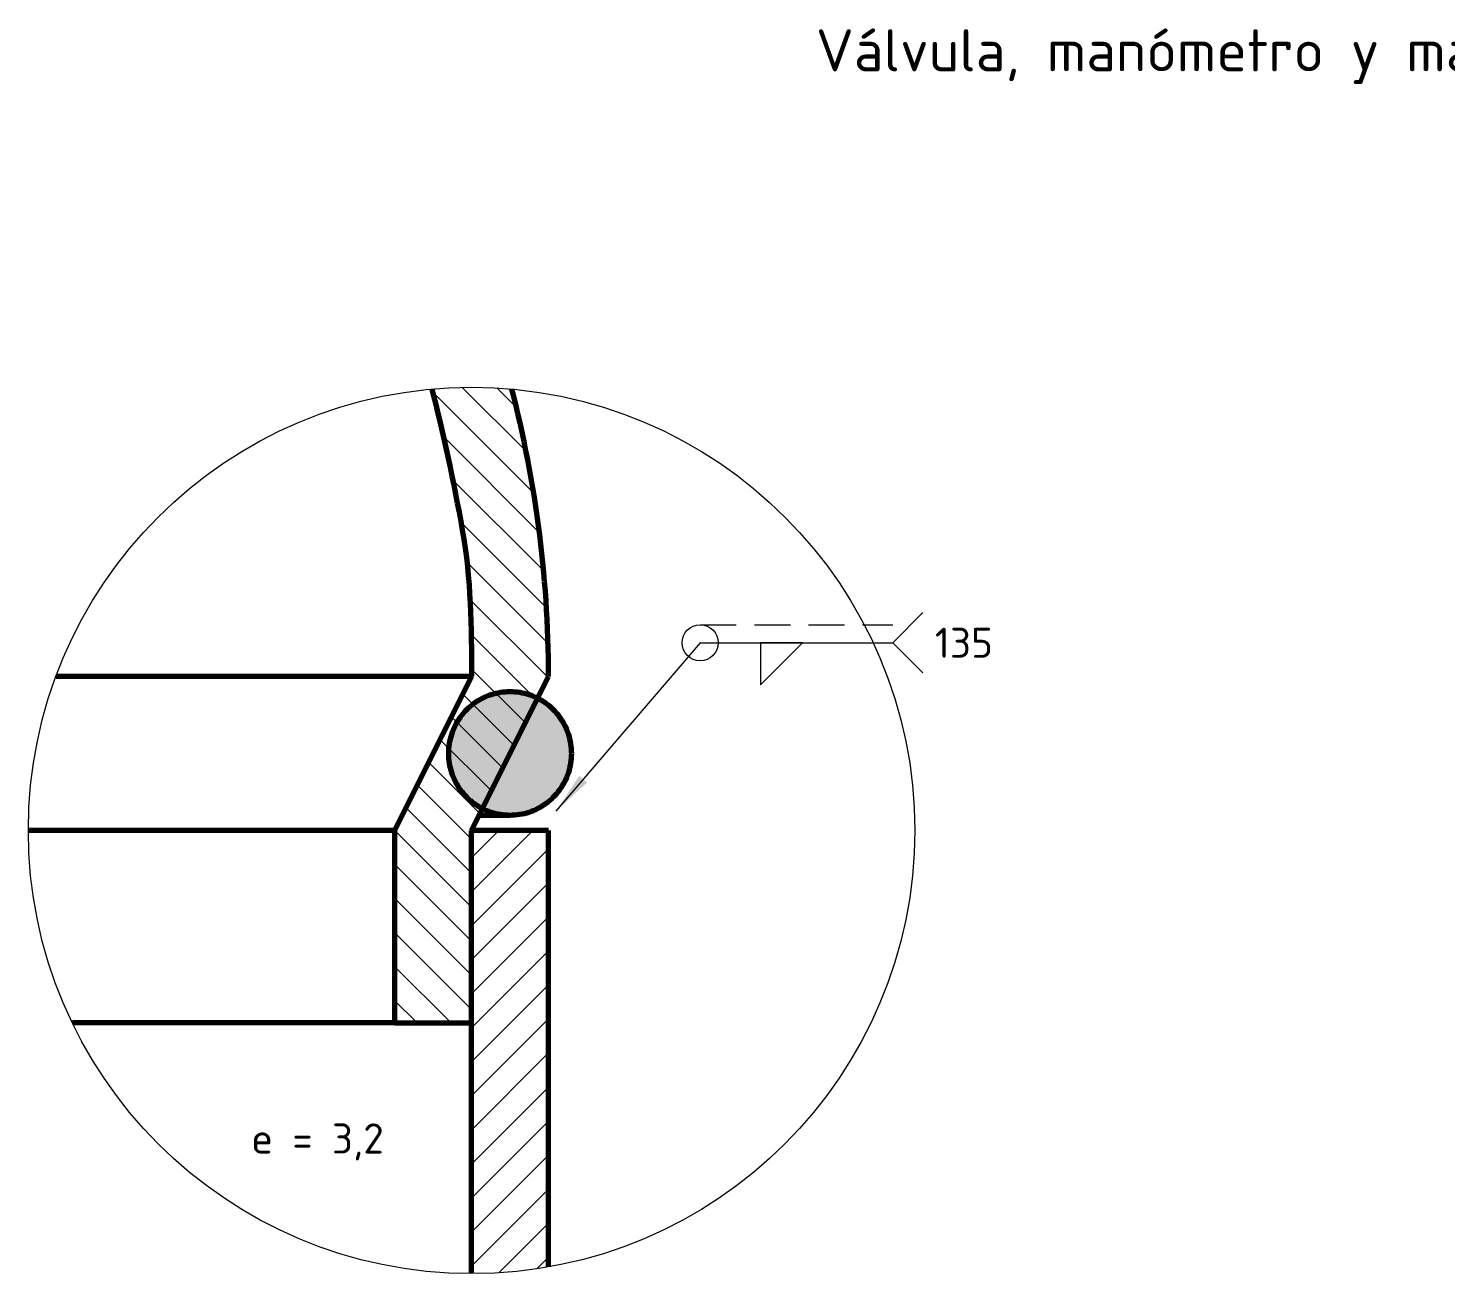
# Model space of a CAD drawing. Header units: millimetres. Extents: x 0 to 2208, y 0 to 420.
# Drawn here: x 719 to 836.8, y 203.7 to 307.2 of the extents above; entities that cross this region are included whole.
import ezdxf
from ezdxf.enums import TextEntityAlignment as Align

# ---------------------------------------------------------------- set-up
doc = ezdxf.new("R2010")
doc.units = ezdxf.units.MM
doc.linetypes.add('ISO02-TRAZOS', pattern=[4.5, 3, -1.5])
for name, color, linetype, lineweight in [('01-VISIBLE', 7, 'CONTINUOUS', 70), ('05-RAYADO', 8, 'CONTINUOUS', 18), ('06-TEXTO', 7, 'CONTINUOUS', 25), ('08-FINA', 5, 'CONTINUOUS', 18), ('12-SOLDADURA', 6, 'CONTINUOUS', 18)]:
    doc.layers.add(name, color=color, linetype=linetype, lineweight=lineweight)
doc.styles.add('ISO3098', font='isocpeur.ttf')

msp = doc.modelspace()

# ---------------------------------------------------------------- hatches: boundary and pattern name
at = {"layer": '05-RAYADO'}
h = msp.add_hatch(dxfattribs=at)
h.set_pattern_fill('ANSI31', scale=0.62992, angle=90)
h.paths.add_polyline_path([(755.833, 224.5), (749.433, 224.5), (749.433, 240.5), (755.833, 253.3), (755.832, 254.062), (755.828, 254.824), (755.821, 255.586), (755.81, 256.349), (755.795, 257.111), (755.775, 257.872), (755.749, 258.634), (755.716, 259.396), (755.675, 260.157), (755.625, 260.917), (755.564, 261.677), (755.491, 262.435), (755.404, 263.193), (755.304, 263.948), (755.19, 264.702), (755.065, 265.454), (754.931, 266.204), (754.79, 266.953), (754.646, 267.701), (754.499, 268.449), (754.35, 269.197), (754.198, 269.944), (754.043, 270.69), (753.885, 271.435), (753.723, 272.18), (753.558, 272.924), (753.39, 273.668), (753.218, 274.41), (753.042, 275.152), (752.862, 275.892), (752.677, 276.632), (752.536, 277.183), (753.124, 277.234), (754.026, 277.289), (754.929, 277.322), (755.833, 277.333), (756.737, 277.322), (757.641, 277.289), (758.543, 277.234), (759.181, 277.179), (759.311, 276.667), (759.5, 275.903), (759.683, 275.137), (759.859, 274.37), (760.03, 273.602), (760.194, 272.833), (760.353, 272.062), (760.505, 271.29), (760.651, 270.516), (760.791, 269.742), (760.924, 268.966), (761.051, 268.19), (761.172, 267.412), (761.286, 266.633), (761.394, 265.854), (761.496, 265.074), (761.591, 264.292), (761.679, 263.51), (761.761, 262.728), (761.837, 261.944), (761.906, 261.16), (761.968, 260.376), (762.024, 259.591), (762.073, 258.806), (762.116, 258.02), (762.152, 257.234), (762.181, 256.447), (762.204, 255.661), (762.22, 254.874), (762.23, 254.087), (762.233, 253.3), (755.833, 240.5)])
h = msp.add_hatch(color=7, dxfattribs=at)
h.dxf.hatch_style = 1
h.paths.add_polyline_path([(764.138, 246.498), (764.09, 246.099), (764.012, 245.705), (763.903, 245.318), (763.764, 244.941), (763.595, 244.576), (763.399, 244.225), (763.176, 243.891), (762.927, 243.575), (762.654, 243.28), (762.359, 243.007), (762.043, 242.758), (761.709, 242.534), (761.358, 242.338), (760.993, 242.17), (760.616, 242.031), (760.229, 241.921), (759.834, 241.843), (759.435, 241.796), (759.033, 241.78), (758.632, 241.796), (758.232, 241.843), (757.838, 241.921), (757.451, 242.031), (757.074, 242.17), (756.709, 242.338), (756.358, 242.534), (756.024, 242.758), (755.708, 243.007), (755.413, 243.28), (755.14, 243.575), (754.891, 243.891), (754.668, 244.225), (754.471, 244.576), (754.303, 244.941), (754.164, 245.318), (754.055, 245.705), (753.976, 246.099), (753.929, 246.498), (753.913, 246.9), (753.929, 247.302), (753.976, 247.701), (754.055, 248.095), (754.164, 248.482), (754.303, 248.859), (754.471, 249.224), (754.668, 249.575), (754.891, 249.909), (755.14, 250.225), (755.413, 250.52), (755.708, 250.793), (756.024, 251.042), (756.358, 251.266), (756.709, 251.462), (757.074, 251.63), (757.451, 251.769), (757.838, 251.879), (758.232, 251.957), (758.632, 252.004), (759.033, 252.02), (759.435, 252.004), (759.834, 251.957), (760.229, 251.879), (760.616, 251.769), (760.993, 251.63), (761.358, 251.462), (761.709, 251.266), (762.043, 251.042), (762.359, 250.793), (762.654, 250.52), (762.927, 250.225), (763.176, 249.909), (763.399, 249.575), (763.595, 249.224), (763.764, 248.859), (763.903, 248.482), (764.012, 248.095), (764.09, 247.701), (764.138, 247.302), (764.153, 246.9)])
h = msp.add_hatch(dxfattribs=at)
h.set_pattern_fill('ANSI31', scale=0.62992)
h.paths.add_polyline_path([(762.233, 240.5), (762.233, 204.228), (762.13, 204.209), (761.238, 204.065), (760.342, 203.944), (759.444, 203.844), (758.543, 203.766), (757.641, 203.711), (756.737, 203.678), (755.833, 203.667), (755.833, 240.5)])
at = {"layer": '08-FINA'}
h = msp.add_hatch(color=7, dxfattribs=at)
h.dxf.hatch_style = 1
h.paths.add_polyline_path([(762.833, 242.1), (765.443, 244.473), (764.779, 245.042)])

# ---------------------------------------------------------------- linework, layer by layer
at = {"layer": '01-VISIBLE'}
for points in [[(752.536, 277.183), (752.677, 276.632), (752.862, 275.892), (753.042, 275.152), (753.218, 274.41), (753.39, 273.668), (753.558, 272.924), (753.723, 272.18), (753.885, 271.435), (754.043, 270.69), (754.198, 269.944), (754.35, 269.197), (754.499, 268.449), (754.646, 267.701), (754.79, 266.953), (754.931, 266.204), (755.065, 265.454), (755.19, 264.702), (755.304, 263.948), (755.404, 263.193), (755.491, 262.435), (755.564, 261.677), (755.625, 260.917), (755.675, 260.157), (755.716, 259.396), (755.749, 258.634), (755.775, 257.872), (755.795, 257.111), (755.81, 256.349), (755.821, 255.586), (755.828, 254.824), (755.832, 254.062), (755.833, 253.3)], [(762.233, 253.3), (762.23, 254.087), (762.22, 254.874), (762.204, 255.661), (762.181, 256.447), (762.152, 257.234), (762.116, 258.02), (762.073, 258.806), (762.024, 259.591), (761.968, 260.376), (761.906, 261.16), (761.837, 261.944), (761.761, 262.728), (761.679, 263.51), (761.591, 264.292), (761.496, 265.074), (761.394, 265.854), (761.286, 266.633), (761.172, 267.412), (761.051, 268.19), (760.924, 268.966), (760.791, 269.742), (760.651, 270.516), (760.505, 271.29), (760.353, 272.062), (760.194, 272.833), (760.03, 273.602), (759.859, 274.37), (759.683, 275.137), (759.5, 275.903), (759.311, 276.667), (759.181, 277.179)], [(755.833, 253.3), (755.218, 253.3), (754.603, 253.3), (753.988, 253.3), (753.372, 253.3), (752.757, 253.3), (752.142, 253.3), (751.527, 253.3), (750.911, 253.3), (750.296, 253.3), (749.681, 253.3), (749.066, 253.3), (748.45, 253.3), (747.835, 253.3), (747.22, 253.3), (746.605, 253.3), (745.989, 253.3), (745.374, 253.3), (744.759, 253.3), (744.144, 253.3), (743.528, 253.3), (742.913, 253.3), (742.298, 253.3), (741.683, 253.3), (741.067, 253.3), (740.452, 253.3), (739.837, 253.3), (739.222, 253.3), (738.606, 253.3), (737.991, 253.3), (737.376, 253.3), (736.761, 253.3), (736.145, 253.3), (735.53, 253.3), (734.915, 253.3), (734.3, 253.3), (733.684, 253.3), (733.069, 253.3), (732.454, 253.3), (731.839, 253.3), (731.223, 253.3), (730.608, 253.3), (729.993, 253.3), (729.378, 253.3), (728.762, 253.3), (728.147, 253.3), (727.532, 253.3), (726.917, 253.3), (726.301, 253.3), (725.686, 253.3), (725.071, 253.3), (724.456, 253.3), (723.84, 253.3), (723.225, 253.3), (722.61, 253.3), (721.995, 253.3), (721.379, 253.3), (721.299, 253.3)], [(755.833, 253.3), (749.433, 240.5)], [(755.833, 240.5), (762.233, 253.3)], [(759.033, 252.02), (758.832, 252.016), (758.632, 252.004), (758.432, 251.985), (758.232, 251.957), (758.034, 251.922), (757.838, 251.879), (757.644, 251.828), (757.451, 251.769), (757.261, 251.704), (757.074, 251.63), (756.89, 251.55), (756.709, 251.462), (756.532, 251.367), (756.358, 251.266), (756.189, 251.157), (756.024, 251.042), (755.864, 250.921), (755.708, 250.793), (755.558, 250.66), (755.413, 250.52), (755.274, 250.375), (755.14, 250.225), (755.013, 250.07), (754.891, 249.909), (754.776, 249.745), (754.668, 249.575), (754.566, 249.402), (754.471, 249.224), (754.384, 249.044), (754.303, 248.859), (754.23, 248.672), (754.164, 248.482), (754.106, 248.29), (754.055, 248.095), (754.012, 247.899), (753.976, 247.701), (753.949, 247.502), (753.929, 247.302), (753.917, 247.101), (753.913, 246.9), (753.917, 246.699), (753.929, 246.498), (753.949, 246.298), (753.976, 246.099), (754.012, 245.901), (754.055, 245.705), (754.106, 245.51), (754.164, 245.318), (754.23, 245.128), (754.303, 244.941), (754.384, 244.756), (754.471, 244.576), (754.566, 244.398), (754.668, 244.225), (754.776, 244.055), (754.891, 243.891), (755.013, 243.73), (755.14, 243.575), (755.274, 243.425), (755.413, 243.28), (755.558, 243.14), (755.708, 243.007), (755.864, 242.879), (756.024, 242.758), (756.189, 242.643), (756.358, 242.534), (756.532, 242.433), (756.709, 242.338), (756.89, 242.25), (757.074, 242.17), (757.261, 242.096), (757.451, 242.031), (757.644, 241.972), (757.838, 241.921), (758.034, 241.878), (758.232, 241.843), (758.432, 241.815), (758.632, 241.796), (758.832, 241.784), (759.033, 241.78)], [(764.153, 246.9), (764.149, 247.101), (764.138, 247.302), (764.118, 247.502), (764.09, 247.701), (764.055, 247.899), (764.012, 248.095), (763.961, 248.29), (763.903, 248.482), (763.837, 248.672), (763.764, 248.859), (763.683, 249.044), (763.595, 249.224), (763.501, 249.402), (763.399, 249.575), (763.29, 249.745), (763.176, 249.909), (763.054, 250.07), (762.927, 250.225), (762.793, 250.375), (762.654, 250.52), (762.509, 250.66), (762.359, 250.793), (762.203, 250.921), (762.043, 251.042), (761.878, 251.157), (761.709, 251.266), (761.535, 251.367), (761.358, 251.462), (761.177, 251.55), (760.993, 251.63), (760.805, 251.704), (760.616, 251.769), (760.423, 251.828), (760.229, 251.879), (760.032, 251.922), (759.834, 251.957), (759.635, 251.985), (759.435, 252.004), (759.234, 252.016), (759.033, 252.02)], [(759.033, 241.78), (759.234, 241.784), (759.435, 241.796), (759.635, 241.815), (759.834, 241.843), (760.032, 241.878), (760.229, 241.921), (760.423, 241.972), (760.616, 242.031), (760.805, 242.096), (760.993, 242.17), (761.177, 242.25), (761.358, 242.338), (761.535, 242.433), (761.709, 242.534), (761.878, 242.643), (762.043, 242.758), (762.203, 242.879), (762.359, 243.007), (762.509, 243.14), (762.654, 243.28), (762.793, 243.425), (762.927, 243.575), (763.054, 243.73), (763.176, 243.891), (763.29, 244.055), (763.399, 244.225), (763.501, 244.398), (763.595, 244.576), (763.683, 244.756), (763.764, 244.941), (763.837, 245.128), (763.903, 245.318), (763.961, 245.51), (764.012, 245.705), (764.055, 245.901), (764.09, 246.099), (764.118, 246.298), (764.138, 246.498), (764.149, 246.699), (764.153, 246.9)], [(756.473, 241.78), (756.9, 241.78), (757.327, 241.78), (757.754, 241.78), (758.181, 241.78), (758.608, 241.78), (759.033, 241.78)], [(749.433, 240.5), (748.833, 240.5), (748.232, 240.5), (747.631, 240.5), (747.03, 240.5), (746.43, 240.5), (745.829, 240.5), (745.228, 240.5), (744.627, 240.5), (744.027, 240.5), (743.426, 240.5), (742.825, 240.5), (742.224, 240.5), (741.624, 240.5), (741.023, 240.5), (740.422, 240.5), (739.821, 240.5), (739.221, 240.5), (738.62, 240.5), (738.019, 240.5), (737.418, 240.5), (736.818, 240.5), (736.217, 240.5), (735.616, 240.5), (735.015, 240.5), (734.415, 240.5), (733.814, 240.5), (733.213, 240.5), (732.612, 240.5), (732.012, 240.5), (731.411, 240.5), (730.81, 240.5), (730.209, 240.5), (729.609, 240.5), (729.008, 240.5), (728.407, 240.5), (727.806, 240.5), (727.206, 240.5), (726.605, 240.5), (726.004, 240.5), (725.403, 240.5), (724.803, 240.5), (724.202, 240.5), (723.601, 240.5), (723, 240.5), (722.399, 240.5), (721.799, 240.5), (721.198, 240.5), (720.597, 240.5), (719.996, 240.5), (719.396, 240.5), (719, 240.5)], [(749.433, 240.5), (749.433, 224.5)], [(762.233, 240.5), (755.833, 240.5)], [(755.833, 203.667), (755.833, 240.5)], [(755.833, 224.5), (755.833, 240.5)], [(762.233, 204.228), (762.233, 240.5)], [(749.433, 224.5), (748.833, 224.5), (748.232, 224.5), (747.631, 224.5), (747.03, 224.5), (746.43, 224.5), (745.829, 224.5), (745.228, 224.5), (744.627, 224.5), (744.027, 224.5), (743.426, 224.5), (742.825, 224.5), (742.224, 224.5), (741.624, 224.5), (741.023, 224.5), (740.422, 224.5), (739.821, 224.5), (739.221, 224.5), (738.62, 224.5), (738.019, 224.5), (737.418, 224.5), (736.818, 224.5), (736.217, 224.5), (735.616, 224.5), (735.015, 224.5), (734.415, 224.5), (733.814, 224.5), (733.213, 224.5), (732.612, 224.5), (732.012, 224.5), (731.411, 224.5), (730.81, 224.5), (730.209, 224.5), (729.609, 224.5), (729.008, 224.5), (728.407, 224.5), (727.806, 224.5), (727.206, 224.5), (726.605, 224.5), (726.004, 224.5), (725.403, 224.5), (724.803, 224.5), (724.202, 224.5), (723.601, 224.5), (723, 224.5), (722.659, 224.5)], [(749.433, 224.5), (755.833, 224.5)]]:
    msp.add_lwpolyline(points, dxfattribs=at)
at = {"layer": '08-FINA'}
msp.add_circle((755.833, 240.5), 36.833, dxfattribs=at)
at = {"layer": '12-SOLDADURA'}
for p, q in [((790.833, 256.1), (793.333, 258.6)), ((774.833, 256.1), (762.833, 242.1)), ((774.833, 256.1), (790.833, 256.1)), ((790.833, 256.1), (793.333, 253.6))]:
    msp.add_line(p, q, dxfattribs=at)
at = {"layer": '12-SOLDADURA', "linetype": 'ISO02-TRAZOS'}
msp.add_line((774.833, 257.6), (790.833, 257.6), dxfattribs=at)
at = {"layer": '12-SOLDADURA'}
msp.add_lwpolyline([(779.833, 256.1), (779.833, 252.6), (783.333, 256.1)], close=True, dxfattribs=at)
msp.add_circle((774.833, 256.1), 1.5, dxfattribs=at)

# ---------------------------------------------------------------- texts
at = {"layer": '06-TEXTO', "style": 'ISO3098'}
for s, height, p in [('Válvula, manómetro y manijas', 3.5, (816.667, 305.333)), ('e = 3,2', 2.5, (743.033, 214.9))]:
    msp.add_text(s, height=height, dxfattribs=at).set_placement(p, align=Align.MIDDLE_CENTER)
at = {"layer": '12-SOLDADURA', "style": 'ISO3098'}
msp.add_text('135', height=2.5, dxfattribs=at).set_placement((794.333, 256.1), align=Align.MIDDLE_LEFT)

doc.saveas('drawing.dxf')
